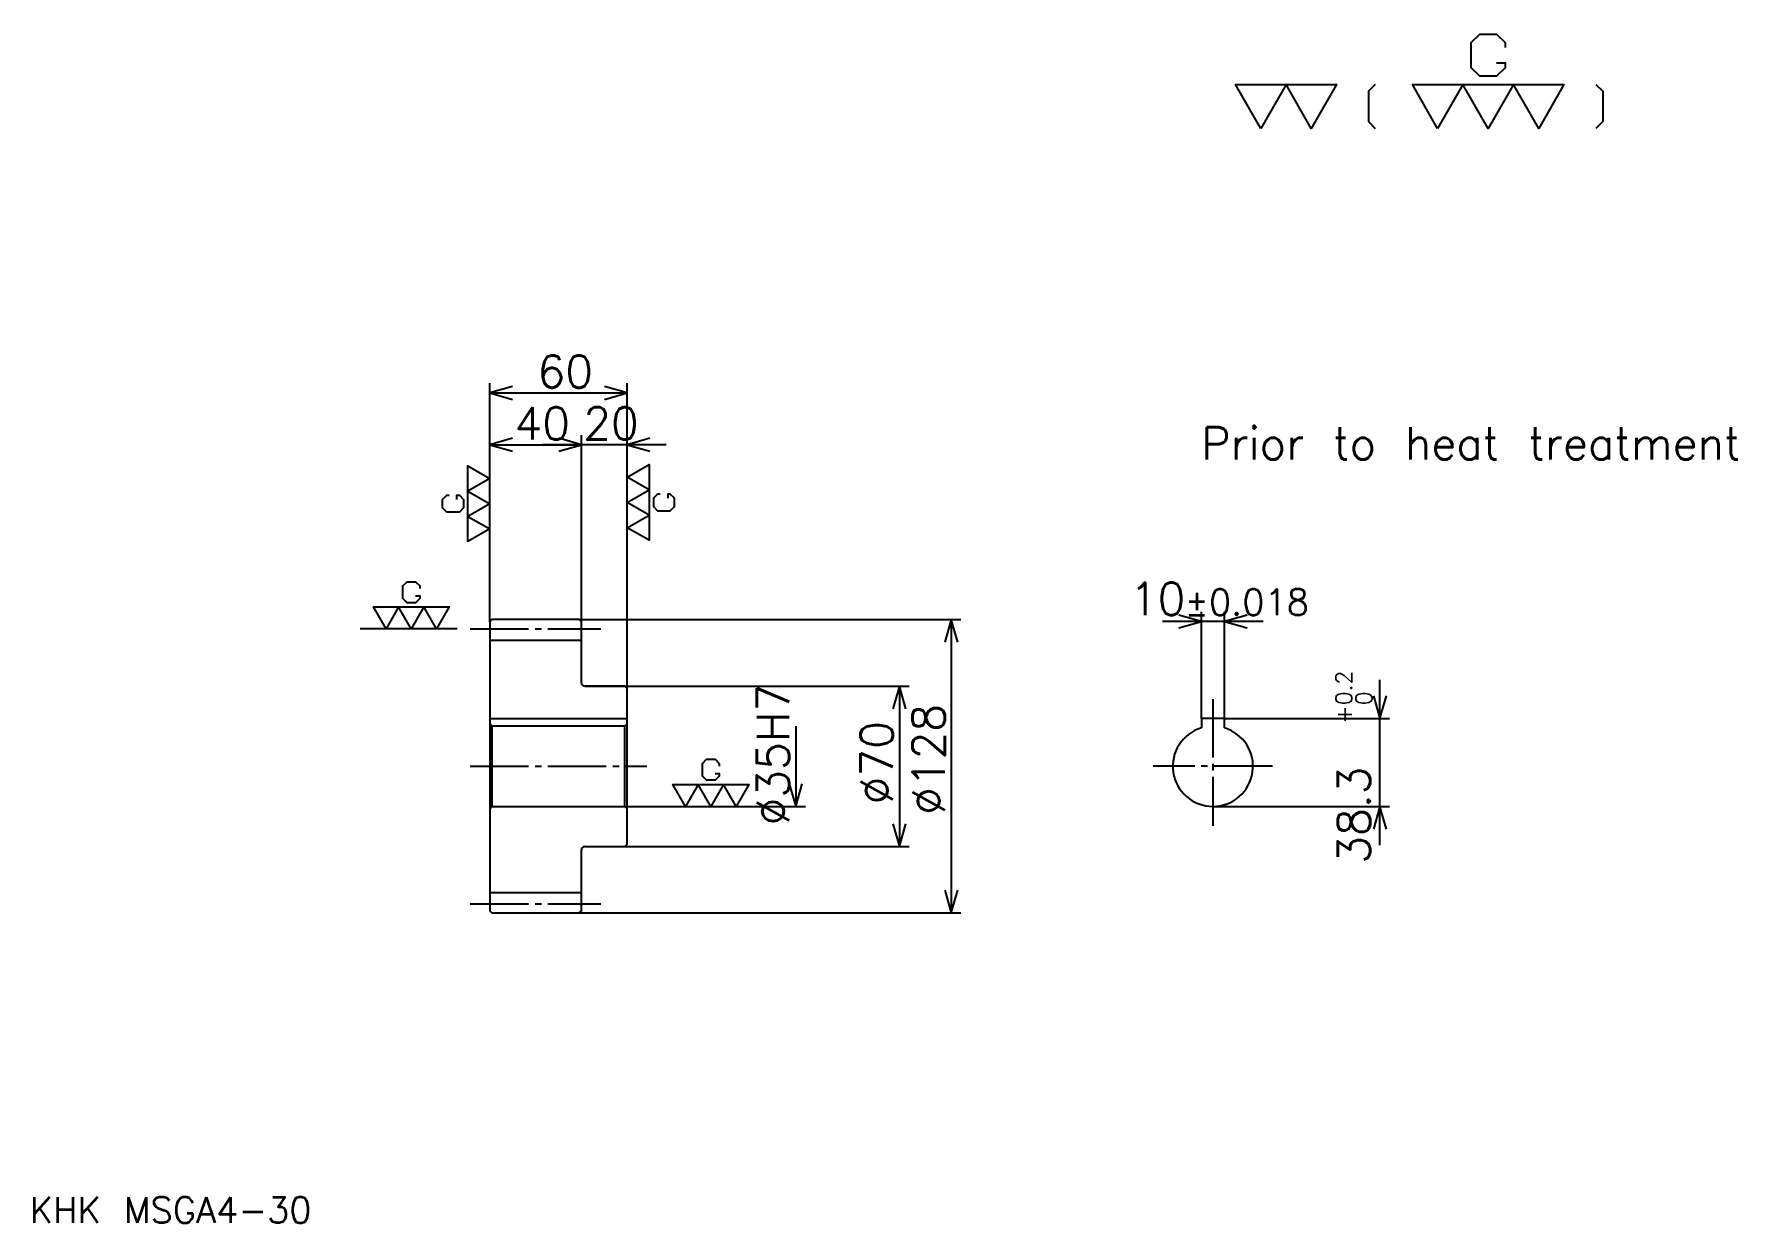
# Model space of a CAD drawing. Extents: x 30 to 773, y 31 to 550.
import ezdxf

# ---------------------------------------------------------------- set-up
doc = ezdxf.new("R2010")
doc.units = 0
doc.linetypes.add('DASHDOT', pattern=[33.913044, 25.434783, -2.826087, 2.826087, -2.826087])
doc.layers.get('0').update_dxf_attribs({"linetype": 'CONTINUOUS'})
doc.layers.add('DASHDOT', color=6, linetype='DASHDOT')
doc.styles.add('KANJI', font='TXT', dxfattribs={"bigfont": 'BIGFONT'})

msp = doc.modelspace()

# ---------------------------------------------------------------- linework, layer by layer
at = {"color": 5}
for p, q in [((228.913055, 294.326111), (228.913055, 397.478271)), ((288.913055, 294.326111), (288.913055, 397.478271)), ((228.913055, 393.239136), (288.913055, 393.239136)), ((268.913055, 294.326111), (268.913055, 374.869568)), ((228.913055, 370.630432), (268.913055, 370.630432)), ((305.869568, 370.630432), (251.956528, 370.630432)), ((539.347839, 251.126099), (539.347839, 297.756531)), ((549.347839, 251.126099), (549.347839, 297.756531)), ((228.913055, 293.326111), (228.913055, 294.326111)), ((267.913055, 294.326111), (288.913055, 294.326111)), ((268.913055, 293.326111), (268.913055, 294.326111)), ((288.913055, 294.326111), (434.456543, 294.326111)), ((288.913055, 264.326111), (288.913055, 294.326111)), ((430.217407, 294.326111), (430.217407, 166.326096)), ((566.304321, 293.517395), (522.391357, 293.517395)), ((617.17395, 195.869568), (617.17395, 268.082611)), ((270.413055, 265.326111), (288.913055, 265.326111)), ((288.913055, 265.326111), (411.847839, 265.326111)), ((407.608704, 265.326111), (407.608704, 195.326096)), ((362.391327, 247.826096), (362.391327, 212.826096)), ((549.347839, 251.126099), (621.413086, 251.126099)), ((288.913055, 212.826096), (366.630463, 212.826096)), ((544.347839, 212.826096), (621.413086, 212.826096)), ((270.413055, 195.326096), (288.913055, 195.326096)), ((288.913055, 195.326096), (411.847839, 195.326096)), ((267.913055, 166.326096), (288.913055, 166.326096)), ((288.913055, 166.326096), (434.456543, 166.326096))]:
    msp.add_line(p, q, dxfattribs=at)
at = {"color": 7}
msp.add_line((214.782623, 290.326111), (172.391312, 290.326111), dxfattribs=at)
at = {"color": 4}
for p, q in [((228.913055, 285.326111), (268.913055, 285.326111)), ((228.913055, 251.126099), (288.913055, 251.126099)), ((229.913055, 247.826096), (229.913055, 212.826096)), ((287.913055, 247.826096), (288.913055, 248.826096)), ((287.913055, 212.826096), (288.913055, 211.826096)), ((228.913055, 175.326096), (268.913055, 175.326096))]:
    msp.add_line(p, q, dxfattribs=at)
at = {"color": 7}
for points in [[(668.086975, 537.352173), (671.760864, 537.352173), (671.760864, 535.147827), (668.086975, 531.473938), (660.739136, 531.473938), (657.065247, 535.147827), (657.065247, 546.169556), (660.739136, 549.843506), (668.086975, 549.843506), (671.760864, 546.169556), (671.760864, 543.96521)], [(565.217407, 508.695648), (554.195679, 527.799988), (598.282593, 527.799988), (587.260864, 508.695648), (576.239136, 527.799988), (565.217407, 508.695648)], [(615.182617, 527.799988), (612.243469, 524.86084), (612.243469, 511.634766), (615.182617, 508.695648)], [(642.369568, 508.695648), (631.347839, 527.799988), (697.478271, 527.799988), (686.456543, 508.695648), (675.434814, 527.799988), (664.413086, 508.695648), (653.391296, 527.799988), (642.369568, 508.695648)], [(711.439148, 527.799988), (714.378296, 524.86084), (714.378296, 511.634766), (711.439148, 508.695648)], [(228.913055, 333.891296), (219.360886, 328.380432), (219.360886, 361.445679), (228.913055, 355.934784), (219.360886, 350.42392), (228.913055, 344.913055), (219.360886, 339.402191), (228.913055, 333.891296)], [(288.913055, 356.5), (298.46524, 362.010864), (298.46524, 328.945648), (288.913055, 334.456543), (298.46524, 339.967407), (288.913055, 345.478271), (298.46524, 350.989136), (288.913055, 356.5)], [(214.584793, 346.75), (214.584793, 348.586975), (215.686966, 348.586975), (217.523926, 346.75), (217.523926, 343.076111), (215.686966, 341.239136), (210.176102, 341.239136), (208.339142, 343.076111), (208.339142, 346.75), (210.176102, 348.586975), (211.278275, 348.586975)], [(303.241333, 349.152191), (302.13916, 349.152191), (300.302185, 347.315216), (300.302185, 343.641296), (302.13916, 341.804352), (307.650024, 341.804352), (309.486969, 343.641296), (309.486969, 347.315216), (307.650024, 349.152191), (306.547852, 349.152191), (306.547852, 347.315216)], [(196.554352, 304.654358), (198.391312, 304.654358), (198.391312, 303.552185), (196.554352, 301.71521), (192.880447, 301.71521), (191.043488, 303.552185), (191.043488, 309.063049), (192.880447, 310.900024), (196.554352, 310.900024), (198.391312, 309.063049), (198.391312, 307.960876)], [(183.695663, 290.326111), (178.184799, 299.878265), (211.250015, 299.878265), (205.739136, 290.326111), (200.228271, 299.878265), (194.717407, 290.326111), (189.206528, 299.878265), (183.695663, 290.326111)], [(327.206543, 227.154358), (329.043488, 227.154358), (329.043488, 226.052185), (327.206543, 224.215225), (323.532623, 224.215225), (321.695679, 226.052185), (321.695679, 231.563049), (323.532623, 233.400009), (327.206543, 233.400009), (329.043488, 231.563049), (329.043488, 230.460876)], [(314.347839, 212.826096), (308.836975, 222.378265), (341.902191, 222.378265), (336.391327, 212.826096), (330.880432, 222.378265), (325.369568, 212.826096), (319.858704, 222.378265), (314.347839, 212.826096)]]:
    msp.add_lwpolyline(points, dxfattribs=at)
at = {"color": 5}
for points in [[(238.804352, 396.065216), (228.913055, 393.239136), (238.804352, 390.413055)], [(279.021759, 390.413055), (288.913055, 393.239136), (279.021759, 396.065216)], [(238.804352, 373.456543), (228.913055, 370.630432), (238.804352, 367.804382)], [(259.021759, 367.804382), (268.913055, 370.630432), (259.021759, 373.456543)], [(259.021759, 367.804382), (268.913055, 370.630432), (259.021759, 373.456543)], [(298.804352, 373.456543), (288.913055, 370.630432), (298.804352, 367.804382)], [(433.043488, 284.434784), (430.217407, 294.326111), (427.391327, 284.434784)], [(529.456543, 290.691315), (539.347839, 293.517395), (529.456543, 296.343475)], [(559.239136, 296.343475), (549.347839, 293.517395), (559.239136, 290.691315)], [(410.434784, 255.434784), (407.608704, 265.326111), (404.782623, 255.434784)], [(614.347839, 261.017395), (617.17395, 251.126099), (620, 261.017395)], [(359.565247, 222.717407), (362.391327, 212.826096), (365.217407, 222.717407)], [(620, 202.934784), (617.17395, 212.826096), (614.347839, 202.934784)], [(404.782623, 205.217407), (407.608704, 195.326096), (410.434784, 205.217407)], [(427.391327, 176.217407), (430.217407, 166.326096), (433.043488, 176.217407)]]:
    msp.add_lwpolyline(points, dxfattribs=at)
at = {"color": 4}
for points in [[(268.913055, 266.826111), (268.913055, 293.326111), (267.913055, 294.326111), (229.913055, 294.326111), (228.913055, 293.326111), (228.913055, 211.826096)], [(270.413055, 195.326096), (287.913055, 195.326096), (288.913055, 196.326096), (288.913055, 264.326111), (287.913055, 265.326111), (270.413055, 265.326111)], [(228.913055, 211.826096), (229.913055, 212.826096), (287.913055, 212.826096), (287.913055, 247.826096), (229.913055, 247.826096), (228.913055, 248.826096)], [(549.347839, 247.096603), (549.347839, 251.126099), (539.347839, 251.126099), (539.347839, 247.096603)], [(228.913055, 211.826096), (228.913055, 167.326096), (229.913055, 166.326096), (267.913055, 166.326096), (268.913055, 167.326096), (268.913055, 193.826096)]]:
    msp.add_lwpolyline(points, dxfattribs=at)
for centre, radius, start, end in [((270.413055, 266.826111), 1.5, 180, 270), ((544.347839, 230.326096), 17.5, 106.601549926, 73.398450074), ((270.413055, 193.826096), 1.5, 90, 180)]:
    msp.add_arc(centre, radius, start, end, dxfattribs=at)
at = {"layer": 'DASHDOT', "color": 7}
for p, q in [((220.434799, 290.326111), (277.391327, 290.326111)), ((544.347839, 259.60437), (544.347839, 204.347839)), ((220.434799, 230.326096), (297.391327, 230.326096)), ((570.326111, 230.326096), (518.369568, 230.326096)), ((220.434799, 170.326096), (277.391327, 170.326096))]:
    msp.add_line(p, q, dxfattribs=at)

# ---------------------------------------------------------------- texts
at = {"color": 7, "style": 'KANJI'}
for s, height, p in [('60', 14.130435, (249.728271, 395.5)), ('40', 14.130435, (239.728271, 372.891296)), ('20', 14.130435, (269.728271, 372.891296)), ('Prior to heat treatment', 14.130435, (539.347839, 364.169556)), ('10', 14.130435, (508.114594, 296.343475)), ('%%p0.018', 11.304348, (531.993286, 296.343475)), ('KHK MSGA4-30', 11.304348, (28.26087, 31.086956))]:
    msp.add_text(s, height=height, dxfattribs=at).set_placement(p)
for s, height, p in [('0.2', 7.065217, (605.021729, 256.930328)), ('%%c35H7', 14.130435, (359.565247, 204.538055)), ('0', 7.065217, (613.782593, 256.930328)), ('%%c128', 14.130435, (427.391327, 209.130432)), ('+', 7.065217, (605.021729, 249.017273)), ('%%c70', 14.130435, (404.782623, 213.722839)), ('38.3', 14.130435, (612.934814, 187.855164))]:
    msp.add_text(s, height=height, rotation=90, dxfattribs=at).set_placement(p)

doc.saveas('drawing.dxf')
